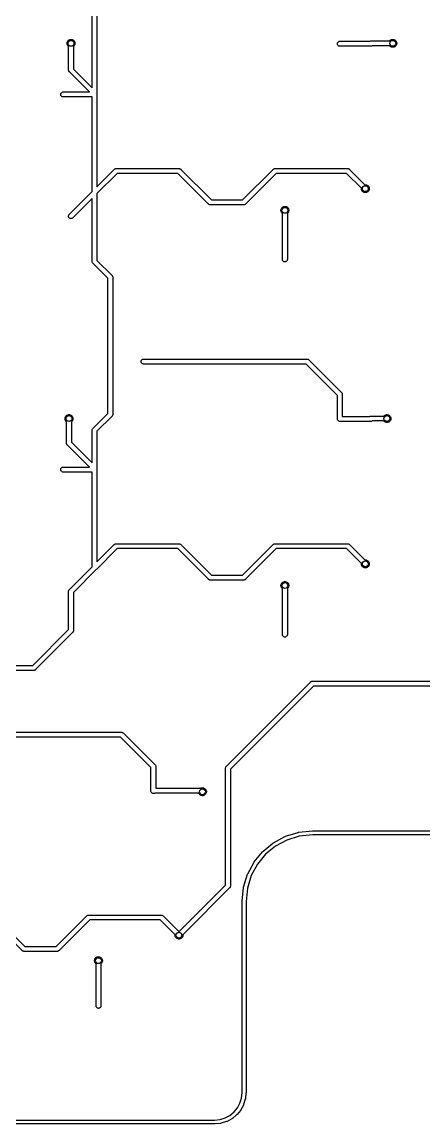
# Model space of a CAD drawing. Extents: x 0.4 to 11.3, y -7.9 to -0.4.
# Drawn here: x 6.575 to 7.381, y -5.339 to -3.131 of the extents above; entities that cross this region are included whole.
import ezdxf

# ---------------------------------------------------------------- set-up
doc = ezdxf.new("R2010")
doc.units = 0
doc.header["$MEASUREMENT"] = 0
doc.layers.add('BLACK', color=7, linetype='CONTINUOUS')

msp = doc.modelspace()

# ---------------------------------------------------------------- linework, layer by layer
at = {"layer": 'BLACK', "linetype": 'CONTINUOUS'}
for p, q in [((6.71555, -3.15772), (6.71555, -2.73235)), ((6.72539, -2.72251), (6.72539, -3.27377)), ((6.71555, -3.26213), (6.71555, -3.15772)), ((6.71555, -3.15772), (6.71555, -3.15772)), ((6.66535, -3.17245), (6.66566, -3.17093)), ((6.66535, -3.174), (6.66535, -3.17245)), ((6.66566, -3.17553), (6.66535, -3.174)), ((6.66566, -3.17093), (6.66625, -3.1695)), ((6.66625, -3.17696), (6.66566, -3.17553)), ((6.66625, -3.1695), (6.66711, -3.16821)), ((6.66711, -3.17825), (6.66625, -3.17696)), ((6.66711, -3.16821), (6.66821, -3.16711)), ((6.66821, -3.17934), (6.66711, -3.17825)), ((6.66821, -3.16711), (6.6695, -3.16625)), ((6.66831, -3.17941), (6.66821, -3.17934)), ((6.66831, -3.22653), (6.66831, -3.17941)), ((6.6695, -3.16625), (6.67093, -3.16566)), ((6.67093, -3.16566), (6.67245, -3.16535)), ((6.67245, -3.16535), (6.674, -3.16535)), ((6.674, -3.16535), (6.67553, -3.16566)), ((6.67553, -3.16566), (6.67696, -3.16625)), ((6.67696, -3.16625), (6.67825, -3.16711)), ((6.67825, -3.17934), (6.67815, -3.17941)), ((6.67815, -3.17941), (6.67815, -3.22473)), ((6.67825, -3.16711), (6.67934, -3.16821)), ((6.67934, -3.17825), (6.67825, -3.17934)), ((6.67934, -3.16821), (6.68021, -3.1695)), ((6.68021, -3.17696), (6.67934, -3.17825)), ((6.68021, -3.1695), (6.6808, -3.17093)), ((6.6808, -3.17553), (6.68021, -3.17696)), ((6.6808, -3.17093), (6.6811, -3.17245)), ((6.6811, -3.174), (6.6808, -3.17553)), ((6.6811, -3.17245), (6.6811, -3.174)), ((7.20765, -3.17402), (7.20775, -3.17305)), ((7.20775, -3.17498), (7.20765, -3.17402)), ((7.20775, -3.17305), (7.20803, -3.17212)), ((7.20803, -3.17591), (7.20775, -3.17498)), ((7.20803, -3.17212), (7.20849, -3.17127)), ((7.20849, -3.17676), (7.20803, -3.17591)), ((7.20849, -3.17127), (7.2091, -3.17052)), ((7.2091, -3.17751), (7.20849, -3.17676)), ((7.2091, -3.17052), (7.20985, -3.1699)), ((7.20985, -3.17813), (7.2091, -3.17751)), ((7.20985, -3.1699), (7.21071, -3.16945)), ((7.21071, -3.17858), (7.20985, -3.17813)), ((7.21071, -3.16945), (7.21163, -3.16917)), ((7.21163, -3.17887), (7.21071, -3.17858)), ((7.21163, -3.16917), (7.21236, -3.16909)), ((7.21236, -3.17894), (7.21163, -3.17887)), ((7.21236, -3.16909), (7.27288, -3.16909)), ((7.27456, -3.17894), (7.21236, -3.17894)), ((7.27288, -3.16909), (7.2737, -3.16866)), ((7.2737, -3.16866), (7.27463, -3.16838)), ((7.2748, -3.17896), (7.27456, -3.17894)), ((7.27463, -3.16838), (7.27535, -3.16831)), ((7.27504, -3.17894), (7.2748, -3.17896)), ((7.27577, -3.17887), (7.27504, -3.17894)), ((7.27504, -3.17894), (7.27504, -3.17894)), ((7.27535, -3.16831), (7.27559, -3.16828)), ((7.27535, -3.16831), (7.27535, -3.16831)), ((7.27559, -3.16828), (7.27583, -3.16831)), ((7.2767, -3.17858), (7.27577, -3.17887)), ((7.27583, -3.16831), (7.31272, -3.16831)), ((7.27751, -3.17815), (7.2767, -3.17858)), ((7.31272, -3.17815), (7.27751, -3.17815)), ((7.31272, -3.16831), (7.31278, -3.16821)), ((7.31278, -3.17825), (7.31272, -3.17815)), ((7.31278, -3.16821), (7.31388, -3.16711)), ((7.31388, -3.17934), (7.31278, -3.17825)), ((7.31388, -3.16711), (7.31517, -3.16625)), ((7.31517, -3.18021), (7.31388, -3.17934)), ((7.31517, -3.16625), (7.3166, -3.16566)), ((7.3166, -3.1808), (7.31517, -3.18021)), ((7.3166, -3.16566), (7.31812, -3.16535)), ((7.31812, -3.16535), (7.31967, -3.16535)), ((7.31967, -3.16535), (7.32119, -3.16566)), ((7.32119, -3.16566), (7.32263, -3.16625)), ((7.32263, -3.18021), (7.32119, -3.1808)), ((7.32263, -3.16625), (7.32392, -3.16711)), ((7.32392, -3.17934), (7.32263, -3.18021)), ((7.32392, -3.16711), (7.32501, -3.16821)), ((7.32501, -3.17825), (7.32392, -3.17934)), ((7.32501, -3.16821), (7.32588, -3.1695)), ((7.32588, -3.17696), (7.32501, -3.17825)), ((7.32588, -3.1695), (7.32647, -3.17093)), ((7.32647, -3.17553), (7.32588, -3.17696)), ((7.32647, -3.17093), (7.32677, -3.17245)), ((7.32677, -3.174), (7.32647, -3.17553)), ((7.32677, -3.17245), (7.32677, -3.174)), ((7.31812, -3.1811), (7.3166, -3.1808)), ((7.31967, -3.1811), (7.31812, -3.1811)), ((7.32119, -3.1808), (7.31967, -3.1811)), ((6.66828, -3.22677), (6.66831, -3.22653)), ((6.66831, -3.22701), (6.66828, -3.22677)), ((6.66836, -3.22757), (6.66831, -3.22701)), ((6.66838, -3.22774), (6.66836, -3.22757)), ((6.66866, -3.22866), (6.66838, -3.22774)), ((6.66912, -3.22952), (6.66866, -3.22866)), ((6.66956, -3.23006), (6.66912, -3.22952)), ((6.66973, -3.23027), (6.66956, -3.23006)), ((6.66992, -3.23042), (6.66973, -3.23027)), ((6.71017, -3.27067), (6.66992, -3.23042)), ((6.67815, -3.22473), (6.71555, -3.26213)), ((6.65254, -3.27559), (6.65263, -3.27463)), ((6.65263, -3.27656), (6.65254, -3.27559)), ((6.65263, -3.27463), (6.65291, -3.2737)), ((6.65291, -3.27748), (6.65263, -3.27656)), ((6.65291, -3.2737), (6.65337, -3.27284)), ((6.65337, -3.27834), (6.65291, -3.27748)), ((6.65337, -3.27284), (6.65398, -3.27209)), ((6.65398, -3.27909), (6.65337, -3.27834)), ((6.65398, -3.27209), (6.65473, -3.27148)), ((6.65473, -3.2797), (6.65398, -3.27909)), ((6.65473, -3.27148), (6.65559, -3.27102)), ((6.65559, -3.28016), (6.65473, -3.2797)), ((6.65559, -3.27102), (6.65652, -3.27074)), ((6.65652, -3.28044), (6.65559, -3.28016)), ((6.65652, -3.27074), (6.65724, -3.27067)), ((6.65724, -3.28051), (6.65652, -3.28044)), ((6.65724, -3.27067), (6.71017, -3.27067)), ((6.71555, -3.28051), (6.65724, -3.28051)), ((6.71555, -3.4704), (6.71555, -3.28051)), ((6.72539, -3.27377), (6.72542, -3.27402)), ((6.72542, -3.27402), (6.72539, -3.27426)), ((6.72539, -3.27426), (6.72539, -3.46056)), ((6.72539, -3.46056), (6.76013, -3.42582)), ((6.76582, -3.43406), (6.72539, -3.47448)), ((6.76013, -3.42582), (6.76028, -3.42564)), ((6.76028, -3.42564), (6.76061, -3.42537)), ((6.76061, -3.42537), (6.76103, -3.42502)), ((6.76103, -3.42502), (6.76189, -3.42457)), ((6.76189, -3.42457), (6.76281, -3.42428)), ((6.76281, -3.42428), (6.76354, -3.42421)), ((6.76354, -3.42421), (6.76378, -3.42419)), ((6.76354, -3.42421), (6.76354, -3.42421)), ((6.76378, -3.42419), (6.76402, -3.42421)), ((6.76402, -3.42421), (6.88952, -3.42421)), ((6.88773, -3.43406), (6.76582, -3.43406)), ((6.94911, -3.49544), (6.88773, -3.43406)), ((6.88952, -3.42421), (6.88976, -3.42419)), ((6.88976, -3.42419), (6.89, -3.42421)), ((6.89, -3.42421), (6.89001, -3.42421)), ((6.89001, -3.42421), (6.89073, -3.42428)), ((6.89073, -3.42428), (6.89166, -3.42457)), ((6.89166, -3.42457), (6.89251, -3.42502)), ((6.89251, -3.42502), (6.89326, -3.42564)), ((6.89326, -3.42564), (6.89341, -3.42582)), ((6.89341, -3.42582), (6.95479, -3.4872)), ((7.01765, -3.4872), (7.07903, -3.42582)), ((7.08472, -3.43406), (7.02334, -3.49543)), ((7.07903, -3.42582), (7.07918, -3.42564)), ((7.07918, -3.42564), (7.0795, -3.42537)), ((7.0795, -3.42537), (7.07993, -3.42502)), ((7.07993, -3.42502), (7.08078, -3.42457)), ((7.08078, -3.42457), (7.08171, -3.42428)), ((7.08171, -3.42428), (7.08244, -3.42421)), ((7.08244, -3.42421), (7.08268, -3.42419)), ((7.08244, -3.42421), (7.08244, -3.42421)), ((7.08268, -3.42419), (7.08292, -3.42421)), ((7.08292, -3.42421), (7.22811, -3.42421)), ((7.22631, -3.43406), (7.08472, -3.43406)), ((7.25593, -3.46368), (7.22631, -3.43406)), ((7.22811, -3.42421), (7.22835, -3.42419)), ((7.22835, -3.42419), (7.22859, -3.42421)), ((7.22859, -3.42421), (7.22859, -3.42421)), ((7.22859, -3.42421), (7.22931, -3.42428)), ((7.22931, -3.42428), (7.23024, -3.42457)), ((7.23024, -3.42457), (7.23109, -3.42502)), ((7.23109, -3.42502), (7.23184, -3.42564)), ((7.23184, -3.42564), (7.232, -3.42582)), ((7.232, -3.42582), (7.26289, -3.45672)), ((7.25591, -3.46379), (7.25593, -3.46368)), ((7.25591, -3.46534), (7.25591, -3.46379)), ((7.25621, -3.46686), (7.25591, -3.46534)), ((7.2568, -3.4683), (7.25621, -3.46686)), ((7.26289, -3.45672), (7.263, -3.45669)), ((7.263, -3.45669), (7.26456, -3.45669)), ((7.26456, -3.45669), (7.26608, -3.457)), ((7.26608, -3.457), (7.26751, -3.45759)), ((7.26751, -3.45759), (7.2688, -3.45845)), ((7.2688, -3.45845), (7.2699, -3.45955)), ((7.2699, -3.45955), (7.27076, -3.46084)), ((7.27076, -3.46084), (7.27135, -3.46227)), ((7.27135, -3.46686), (7.27076, -3.4683)), ((7.27135, -3.46227), (7.27165, -3.46379)), ((7.27165, -3.46534), (7.27135, -3.46686)), ((7.27165, -3.46379), (7.27165, -3.46534)), ((6.66958, -3.51638), (6.71555, -3.4704)), ((6.71555, -3.48432), (6.67654, -3.52334)), ((6.71555, -3.60999), (6.71555, -3.48432)), ((6.72539, -3.47448), (6.72539, -3.6082)), ((6.95479, -3.4872), (7.01765, -3.4872)), ((7.25766, -3.46959), (7.2568, -3.4683)), ((7.25876, -3.47068), (7.25766, -3.46959)), ((7.26005, -3.47154), (7.25876, -3.47068)), ((7.26148, -3.47214), (7.26005, -3.47154)), ((7.263, -3.47244), (7.26148, -3.47214)), ((7.26456, -3.47244), (7.263, -3.47244)), ((7.26608, -3.47214), (7.26456, -3.47244)), ((7.26751, -3.47154), (7.26608, -3.47214)), ((7.2688, -3.47068), (7.26751, -3.47154)), ((7.2699, -3.46959), (7.2688, -3.47068)), ((7.27076, -3.4683), (7.2699, -3.46959)), ((6.94926, -3.49562), (6.94911, -3.49544)), ((6.94945, -3.49578), (6.94926, -3.49562)), ((6.95001, -3.49624), (6.94945, -3.49578)), ((6.95086, -3.49669), (6.95001, -3.49624)), ((6.95179, -3.49698), (6.95086, -3.49669)), ((6.95251, -3.49705), (6.95179, -3.49698)), ((6.95276, -3.49707), (6.95251, -3.49705)), ((6.95251, -3.49705), (6.95251, -3.49705)), ((6.953, -3.49705), (6.95276, -3.49707)), ((7.01944, -3.49705), (6.953, -3.49705)), ((7.01969, -3.49707), (7.01944, -3.49705)), ((7.01993, -3.49705), (7.01969, -3.49707)), ((7.02065, -3.49698), (7.01993, -3.49705)), ((7.01993, -3.49705), (7.01993, -3.49705)), ((7.02158, -3.49669), (7.02065, -3.49698)), ((7.02243, -3.49624), (7.02158, -3.49669)), ((7.02318, -3.49562), (7.02243, -3.49624)), ((7.02334, -3.49543), (7.02318, -3.49562)), ((7.09449, -3.5071), (7.09479, -3.50558)), ((7.09449, -3.50865), (7.09449, -3.5071)), ((7.09479, -3.51017), (7.09449, -3.50865)), ((7.09479, -3.50558), (7.09538, -3.50414)), ((7.09538, -3.5116), (7.09479, -3.51017)), ((7.09538, -3.50414), (7.09625, -3.50285)), ((7.09625, -3.50285), (7.09734, -3.50176)), ((7.09734, -3.50176), (7.09863, -3.5009)), ((7.09863, -3.5009), (7.10007, -3.5003)), ((7.10007, -3.5003), (7.10159, -3.5)), ((7.10159, -3.5), (7.10314, -3.5)), ((7.10314, -3.5), (7.10466, -3.5003)), ((7.10466, -3.5003), (7.10609, -3.5009)), ((7.10609, -3.5009), (7.10738, -3.50176)), ((7.10738, -3.50176), (7.10848, -3.50285)), ((7.10848, -3.50285), (7.10934, -3.50414)), ((7.10934, -3.50414), (7.10993, -3.50558)), ((7.10993, -3.51017), (7.10934, -3.5116)), ((7.10993, -3.50558), (7.11024, -3.5071)), ((7.11024, -3.50865), (7.10993, -3.51017)), ((7.11024, -3.5071), (7.11024, -3.50865)), ((6.66828, -3.51969), (6.66838, -3.51872)), ((6.66838, -3.52065), (6.66828, -3.51969)), ((6.66838, -3.51872), (6.66866, -3.51779)), ((6.66866, -3.52158), (6.66838, -3.52065)), ((6.66866, -3.51779), (6.66912, -3.51694)), ((6.66912, -3.52243), (6.66866, -3.52158)), ((6.66912, -3.51694), (6.66958, -3.51638)), ((6.66973, -3.52318), (6.66912, -3.52243)), ((6.67048, -3.5238), (6.66973, -3.52318)), ((6.67134, -3.52425), (6.67048, -3.5238)), ((6.67226, -3.52454), (6.67134, -3.52425)), ((6.67323, -3.52463), (6.67226, -3.52454)), ((6.67419, -3.52454), (6.67323, -3.52463)), ((6.67512, -3.52425), (6.67419, -3.52454)), ((6.67598, -3.5238), (6.67512, -3.52425)), ((6.67654, -3.52334), (6.67598, -3.5238)), ((7.09625, -3.51289), (7.09538, -3.5116)), ((7.09734, -3.51399), (7.09625, -3.51289)), ((7.09744, -3.51406), (7.09734, -3.51399)), ((7.09744, -3.60654), (7.09744, -3.51406)), ((7.10738, -3.51399), (7.10728, -3.51406)), ((7.10728, -3.51406), (7.10728, -3.60654)), ((7.10848, -3.51289), (7.10738, -3.51399)), ((7.10934, -3.5116), (7.10848, -3.51289)), ((6.71553, -3.61024), (6.71555, -3.60999)), ((6.71555, -3.61048), (6.71553, -3.61024)), ((6.7156, -3.611), (6.71555, -3.61048)), ((6.71562, -3.6112), (6.7156, -3.611)), ((6.7159, -3.61213), (6.71562, -3.6112)), ((6.71636, -3.61298), (6.7159, -3.61213)), ((6.71682, -3.61354), (6.71636, -3.61298)), ((6.71698, -3.61373), (6.71682, -3.61354)), ((6.71716, -3.61389), (6.71698, -3.61373)), ((6.74705, -3.64377), (6.71716, -3.61389)), ((6.72539, -3.6082), (6.75528, -3.63808)), ((7.09751, -3.60726), (7.09744, -3.60654)), ((7.09779, -3.60819), (7.09751, -3.60726)), ((7.09825, -3.60905), (7.09779, -3.60819)), ((7.09887, -3.6098), (7.09825, -3.60905)), ((7.09961, -3.61041), (7.09887, -3.6098)), ((7.10047, -3.61087), (7.09961, -3.61041)), ((7.1014, -3.61115), (7.10047, -3.61087)), ((7.10236, -3.61124), (7.1014, -3.61115)), ((7.10333, -3.61115), (7.10236, -3.61124)), ((7.10425, -3.61087), (7.10333, -3.61115)), ((7.10511, -3.61041), (7.10425, -3.61087)), ((7.10586, -3.6098), (7.10511, -3.61041)), ((7.10647, -3.60905), (7.10586, -3.6098)), ((7.10693, -3.60819), (7.10647, -3.60905)), ((7.10721, -3.60726), (7.10693, -3.60819)), ((7.10728, -3.60654), (7.10721, -3.60726)), ((6.74705, -3.91528), (6.74705, -3.64377)), ((6.75528, -3.63808), (6.75547, -3.63824)), ((6.75547, -3.63824), (6.75562, -3.63842)), ((6.75562, -3.63842), (6.75608, -3.63898)), ((6.75608, -3.63898), (6.75649, -3.63974)), ((6.75649, -3.63974), (6.75654, -3.63984)), ((6.75654, -3.63984), (6.75682, -3.64077)), ((6.75682, -3.64077), (6.75689, -3.64149)), ((6.75689, -3.64149), (6.75689, -3.64149)), ((6.75689, -3.64149), (6.75691, -3.64173)), ((6.75691, -3.64173), (6.75689, -3.64197)), ((6.75689, -3.64197), (6.75689, -3.91708)), ((6.81395, -3.81102), (6.81405, -3.81006)), ((6.81405, -3.81199), (6.81395, -3.81102)), ((6.81405, -3.81006), (6.81433, -3.80913)), ((6.81433, -3.81292), (6.81405, -3.81199)), ((6.81433, -3.80913), (6.81479, -3.80828)), ((6.81479, -3.81377), (6.81433, -3.81292)), ((6.81479, -3.80828), (6.8154, -3.80753)), ((6.8154, -3.81452), (6.81479, -3.81377)), ((6.8154, -3.80753), (6.81615, -3.80691)), ((6.81615, -3.81514), (6.8154, -3.81452)), ((6.81615, -3.80691), (6.81701, -3.80645)), ((6.81701, -3.81559), (6.81615, -3.81514)), ((6.81701, -3.80645), (6.81793, -3.80617)), ((6.81793, -3.81587), (6.81701, -3.81559)), ((6.81793, -3.80617), (6.81866, -3.8061)), ((6.81866, -3.81594), (6.81793, -3.81587)), ((6.81866, -3.8061), (7.14661, -3.8061)), ((7.14481, -3.81594), (6.81866, -3.81594)), ((7.20768, -3.87881), (7.14481, -3.81594)), ((7.14661, -3.8061), (7.14685, -3.80608)), ((7.14685, -3.80608), (7.14709, -3.8061)), ((7.14709, -3.8061), (7.14709, -3.8061)), ((7.14709, -3.8061), (7.14782, -3.80617)), ((7.14782, -3.80617), (7.14874, -3.80645)), ((7.14874, -3.80645), (7.1496, -3.80691)), ((7.1496, -3.80691), (7.15035, -3.80753)), ((7.15035, -3.80753), (7.1505, -3.80771)), ((7.1505, -3.80771), (7.21591, -3.87312)), ((7.20768, -3.92574), (7.20768, -3.87881)), ((7.21591, -3.87312), (7.2161, -3.87328)), ((7.2161, -3.87328), (7.21625, -3.87346)), ((7.21625, -3.87346), (7.21648, -3.87375)), ((7.21648, -3.87375), (7.21671, -3.87402)), ((7.21671, -3.87402), (7.21717, -3.87488)), ((7.21717, -3.87488), (7.21745, -3.87581)), ((7.21745, -3.87581), (7.21752, -3.87653)), ((7.21752, -3.87653), (7.21752, -3.87653)), ((7.21752, -3.87653), (7.21754, -3.87677)), ((7.21754, -3.87677), (7.21752, -3.87701)), ((7.21752, -3.87701), (7.21752, -3.92106)), ((6.66142, -3.92442), (6.66172, -3.9229)), ((6.66142, -3.92597), (6.66142, -3.92442)), ((6.66172, -3.92749), (6.66142, -3.92597)), ((6.66172, -3.9229), (6.66231, -3.92147)), ((6.66231, -3.92893), (6.66172, -3.92749)), ((6.66231, -3.92147), (6.66318, -3.92018)), ((6.66318, -3.93022), (6.66231, -3.92893)), ((6.66318, -3.92018), (6.66427, -3.91908)), ((6.66427, -3.93131), (6.66318, -3.93022)), ((6.66427, -3.91908), (6.66556, -3.91822)), ((6.66556, -3.91822), (6.66699, -3.91763)), ((6.66699, -3.91763), (6.66852, -3.91732)), ((6.66852, -3.91732), (6.67007, -3.91732)), ((6.67007, -3.91732), (6.67159, -3.91763)), ((6.67159, -3.91763), (6.67302, -3.91822)), ((6.67302, -3.91822), (6.67431, -3.91908)), ((6.67431, -3.91908), (6.67541, -3.92018)), ((6.67541, -3.93022), (6.67431, -3.93131)), ((6.67541, -3.92018), (6.67627, -3.92147)), ((6.67627, -3.92893), (6.67541, -3.93022)), ((6.67627, -3.92147), (6.67686, -3.9229)), ((6.67686, -3.92749), (6.67627, -3.92893)), ((6.67686, -3.9229), (6.67717, -3.92442)), ((6.67717, -3.92597), (6.67686, -3.92749)), ((6.67717, -3.92442), (6.67717, -3.92597)), ((6.71716, -3.94517), (6.74705, -3.91528)), ((6.75528, -3.92097), (6.72539, -3.95086)), ((6.75547, -3.92082), (6.75528, -3.92097)), ((6.75565, -3.9206), (6.75547, -3.92082)), ((6.75608, -3.92007), (6.75565, -3.9206)), ((6.75654, -3.91922), (6.75608, -3.92007)), ((6.75682, -3.91829), (6.75654, -3.91922)), ((6.75689, -3.91756), (6.75682, -3.91829)), ((6.75689, -3.91708), (6.75691, -3.91732)), ((6.75691, -3.91732), (6.75689, -3.91756)), ((6.75689, -3.91756), (6.75689, -3.91756)), ((7.20765, -3.92598), (7.20768, -3.92574)), ((7.20775, -3.92695), (7.20765, -3.92598)), ((7.20803, -3.92788), (7.20775, -3.92695)), ((7.20819, -3.92817), (7.20803, -3.92788)), ((7.20849, -3.92873), (7.20819, -3.92817)), ((7.2091, -3.92948), (7.20849, -3.92873)), ((7.20985, -3.9301), (7.2091, -3.92948)), ((7.21071, -3.93055), (7.20985, -3.9301)), ((7.21163, -3.93083), (7.21071, -3.93055)), ((7.2126, -3.93093), (7.21163, -3.93083)), ((7.21284, -3.93091), (7.2126, -3.93093)), ((7.27456, -3.93091), (7.21284, -3.93091)), ((7.21752, -3.92106), (7.27288, -3.92106)), ((7.27288, -3.92106), (7.2737, -3.92063)), ((7.2737, -3.92063), (7.27463, -3.92035)), ((7.2748, -3.93093), (7.27456, -3.93091)), ((7.27463, -3.92035), (7.27535, -3.92028)), ((7.27504, -3.93091), (7.2748, -3.93093)), ((7.27577, -3.93083), (7.27504, -3.93091)), ((7.27504, -3.93091), (7.27504, -3.93091)), ((7.27535, -3.92028), (7.27559, -3.92025)), ((7.27535, -3.92028), (7.27535, -3.92028)), ((7.27559, -3.92025), (7.27583, -3.92028)), ((7.2767, -3.93055), (7.27577, -3.93083)), ((7.27583, -3.92028), (7.3009, -3.92028)), ((7.27751, -3.93012), (7.2767, -3.93055)), ((7.3009, -3.93012), (7.27751, -3.93012)), ((7.3009, -3.92028), (7.30097, -3.92018)), ((7.30097, -3.93022), (7.3009, -3.93012)), ((7.30097, -3.92018), (7.30207, -3.91908)), ((7.30207, -3.93131), (7.30097, -3.93022)), ((7.30207, -3.91908), (7.30336, -3.91822)), ((7.30336, -3.91822), (7.30479, -3.91763)), ((7.30479, -3.91763), (7.30631, -3.91732)), ((7.30631, -3.91732), (7.30786, -3.91732)), ((7.30786, -3.91732), (7.30938, -3.91763)), ((7.30938, -3.91763), (7.31082, -3.91822)), ((7.31082, -3.91822), (7.31211, -3.91908)), ((7.31211, -3.91908), (7.3132, -3.92018)), ((7.3132, -3.93022), (7.31211, -3.93131)), ((7.3132, -3.92018), (7.31406, -3.92147)), ((7.31406, -3.92893), (7.3132, -3.93022)), ((7.31406, -3.92147), (7.31466, -3.9229)), ((7.31466, -3.92749), (7.31406, -3.92893)), ((7.31466, -3.9229), (7.31496, -3.92442)), ((7.31496, -3.92597), (7.31466, -3.92749)), ((7.31496, -3.92442), (7.31496, -3.92597)), ((6.66437, -3.93138), (6.66427, -3.93131)), ((6.66437, -3.97456), (6.66437, -3.93138)), ((6.67431, -3.93131), (6.67421, -3.93138)), ((6.67421, -3.93138), (6.67421, -3.97276)), ((6.71553, -3.94882), (6.71555, -3.94858)), ((6.71555, -3.94906), (6.71553, -3.94882)), ((6.71555, -3.94858), (6.71562, -3.94785)), ((6.71555, -3.94858), (6.71555, -3.94858)), ((6.71555, -4.0141), (6.71555, -3.94906)), ((6.71562, -3.94785), (6.7159, -3.94693)), ((6.7159, -3.94693), (6.71636, -3.94607)), ((6.71636, -3.94607), (6.71698, -3.94532)), ((6.71698, -3.94532), (6.71716, -3.94517)), ((6.72539, -3.95086), (6.72539, -4.02574)), ((7.30336, -3.93217), (7.30207, -3.93131)), ((7.30479, -3.93277), (7.30336, -3.93217)), ((7.30631, -3.93307), (7.30479, -3.93277)), ((7.30786, -3.93307), (7.30631, -3.93307)), ((7.30938, -3.93277), (7.30786, -3.93307)), ((7.31082, -3.93217), (7.30938, -3.93277)), ((7.31211, -3.93131), (7.31082, -3.93217)), ((6.66435, -3.9748), (6.66437, -3.97456)), ((6.66444, -3.97577), (6.66435, -3.9748)), ((6.67421, -3.97276), (6.71555, -4.0141)), ((6.66472, -3.9767), (6.66444, -3.97577)), ((6.66518, -3.97755), (6.66472, -3.9767)), ((6.66564, -3.97811), (6.66518, -3.97755)), ((6.66579, -3.9783), (6.66564, -3.97811)), ((6.66598, -3.97845), (6.66579, -3.9783)), ((6.71017, -4.02264), (6.66598, -3.97845)), ((6.65254, -4.02756), (6.65263, -4.02659)), ((6.65263, -4.02852), (6.65254, -4.02756)), ((6.65263, -4.02659), (6.65291, -4.02567)), ((6.65291, -4.02945), (6.65263, -4.02852)), ((6.65291, -4.02567), (6.65337, -4.02481)), ((6.65337, -4.03031), (6.65291, -4.02945)), ((6.65337, -4.02481), (6.65398, -4.02406)), ((6.65398, -4.03106), (6.65337, -4.03031)), ((6.65398, -4.02406), (6.65473, -4.02345)), ((6.65473, -4.03167), (6.65398, -4.03106)), ((6.65473, -4.02345), (6.65559, -4.02299)), ((6.65559, -4.03213), (6.65473, -4.03167)), ((6.65559, -4.02299), (6.65652, -4.02271)), ((6.65652, -4.03241), (6.65559, -4.03213)), ((6.65652, -4.02271), (6.65724, -4.02264)), ((6.65724, -4.03248), (6.65652, -4.03241)), ((6.65724, -4.02264), (6.71017, -4.02264)), ((6.71555, -4.03248), (6.65724, -4.03248)), ((6.71555, -4.22237), (6.71555, -4.03248)), ((6.72539, -4.02574), (6.72542, -4.02598)), ((6.72542, -4.02598), (6.72539, -4.02623)), ((6.72539, -4.02623), (6.72539, -4.21253)), ((6.76582, -4.18602), (6.72412, -4.22772)), ((6.72539, -4.21253), (6.76013, -4.17779)), ((6.76013, -4.17779), (6.76028, -4.17761)), ((6.76028, -4.17761), (6.76066, -4.17729)), ((6.76066, -4.17729), (6.76103, -4.17699)), ((6.76103, -4.17699), (6.76189, -4.17653)), ((6.76189, -4.17653), (6.76207, -4.17648)), ((6.76207, -4.17648), (6.76281, -4.17625)), ((6.76281, -4.17625), (6.76354, -4.17618)), ((6.76354, -4.17618), (6.76378, -4.17616)), ((6.76354, -4.17618), (6.76354, -4.17618)), ((6.76378, -4.17616), (6.76402, -4.17618)), ((6.76402, -4.17618), (6.88952, -4.17618)), ((6.88773, -4.18602), (6.76582, -4.18602)), ((6.94911, -4.2474), (6.88773, -4.18602)), ((6.88952, -4.17618), (6.88976, -4.17616)), ((6.88976, -4.17616), (6.89, -4.17618)), ((6.89, -4.17618), (6.89001, -4.17618)), ((6.89001, -4.17618), (6.89073, -4.17625)), ((6.89073, -4.17625), (6.89166, -4.17653)), ((6.89166, -4.17653), (6.89251, -4.17699)), ((6.89251, -4.17699), (6.89326, -4.17761)), ((6.89326, -4.17761), (6.89341, -4.17779)), ((6.89341, -4.17779), (6.95479, -4.23917)), ((7.01765, -4.23917), (7.07903, -4.17779)), ((7.08472, -4.18602), (7.02334, -4.2474)), ((7.07903, -4.17779), (7.07918, -4.17761)), ((7.07918, -4.17761), (7.07956, -4.17729)), ((7.07956, -4.17729), (7.07993, -4.17699)), ((7.07993, -4.17699), (7.08078, -4.17653)), ((7.08078, -4.17653), (7.08097, -4.17648)), ((7.08097, -4.17648), (7.08171, -4.17625)), ((7.08171, -4.17625), (7.08244, -4.17618)), ((7.08244, -4.17618), (7.08268, -4.17616)), ((7.08244, -4.17618), (7.08244, -4.17618)), ((7.08268, -4.17616), (7.08292, -4.17618)), ((7.08292, -4.17618), (7.22811, -4.17618)), ((7.22631, -4.18602), (7.08472, -4.18602)), ((7.25593, -4.21564), (7.22631, -4.18602)), ((7.22811, -4.17618), (7.22835, -4.17616)), ((7.22835, -4.17616), (7.22859, -4.17618)), ((7.22859, -4.17618), (7.22859, -4.17618)), ((7.22859, -4.17618), (7.22931, -4.17625)), ((7.22931, -4.17625), (7.23024, -4.17653)), ((7.23024, -4.17653), (7.23109, -4.17699)), ((7.23109, -4.17699), (7.23184, -4.17761)), ((7.23184, -4.17761), (7.232, -4.17779)), ((7.232, -4.17779), (7.26289, -4.20868)), ((7.25591, -4.21576), (7.25593, -4.21564)), ((7.25591, -4.21731), (7.25591, -4.21576)), ((7.25621, -4.21883), (7.25591, -4.21731)), ((7.26289, -4.20868), (7.263, -4.20866)), ((7.263, -4.20866), (7.26456, -4.20866)), ((7.26456, -4.20866), (7.26608, -4.20896)), ((7.26608, -4.20896), (7.26751, -4.20956)), ((7.26751, -4.20956), (7.2688, -4.21042)), ((7.2688, -4.21042), (7.2699, -4.21152)), ((7.2699, -4.21152), (7.27076, -4.21281)), ((7.27076, -4.21281), (7.27135, -4.21424)), ((7.27135, -4.21424), (7.27165, -4.21576)), ((7.27165, -4.21731), (7.27135, -4.21883)), ((7.27165, -4.21576), (7.27165, -4.21731)), ((6.66992, -4.268), (6.71555, -4.22237)), ((6.72378, -4.22806), (6.67815, -4.27369)), ((6.72397, -4.22791), (6.72378, -4.22806)), ((6.72412, -4.22772), (6.72397, -4.22791)), ((6.72412, -4.22772), (6.72412, -4.22772)), ((6.72412, -4.22772), (6.72412, -4.22772)), ((6.95479, -4.23917), (7.01765, -4.23917)), ((7.2568, -4.22027), (7.25621, -4.21883)), ((7.25766, -4.22155), (7.2568, -4.22027)), ((7.25876, -4.22265), (7.25766, -4.22155)), ((7.26005, -4.22351), (7.25876, -4.22265)), ((7.26148, -4.22411), (7.26005, -4.22351)), ((7.263, -4.22441), (7.26148, -4.22411)), ((7.26456, -4.22441), (7.263, -4.22441)), ((7.26608, -4.22411), (7.26456, -4.22441)), ((7.26751, -4.22351), (7.26608, -4.22411)), ((7.2688, -4.22265), (7.26751, -4.22351)), ((7.2699, -4.22155), (7.2688, -4.22265)), ((7.27076, -4.22027), (7.2699, -4.22155)), ((7.27135, -4.21883), (7.27076, -4.22027)), ((6.94926, -4.24759), (6.94911, -4.2474)), ((6.94945, -4.24775), (6.94926, -4.24759)), ((6.95001, -4.24821), (6.94945, -4.24775)), ((6.95086, -4.24866), (6.95001, -4.24821)), ((6.95179, -4.24894), (6.95086, -4.24866)), ((6.95251, -4.24902), (6.95179, -4.24894)), ((6.95276, -4.24904), (6.95251, -4.24902)), ((6.95251, -4.24902), (6.95251, -4.24902)), ((6.953, -4.24902), (6.95276, -4.24904)), ((7.01944, -4.24902), (6.953, -4.24902)), ((7.01969, -4.24904), (7.01944, -4.24902)), ((7.01993, -4.24902), (7.01969, -4.24904)), ((7.02065, -4.24894), (7.01993, -4.24902)), ((7.01993, -4.24902), (7.01993, -4.24902)), ((7.02158, -4.24866), (7.02065, -4.24894)), ((7.02243, -4.24821), (7.02158, -4.24866)), ((7.02318, -4.24759), (7.02243, -4.24821)), ((7.02334, -4.2474), (7.02318, -4.24759)), ((7.09449, -4.25907), (7.09479, -4.25755)), ((7.09449, -4.26062), (7.09449, -4.25907)), ((7.09479, -4.26214), (7.09449, -4.26062)), ((7.09479, -4.25755), (7.09538, -4.25611)), ((7.09538, -4.26357), (7.09479, -4.26214)), ((7.09538, -4.25611), (7.09625, -4.25482)), ((7.09625, -4.25482), (7.09734, -4.25373)), ((7.09734, -4.25373), (7.09863, -4.25286)), ((7.09863, -4.25286), (7.10007, -4.25227)), ((7.10007, -4.25227), (7.10159, -4.25197)), ((7.10159, -4.25197), (7.10314, -4.25197)), ((7.10314, -4.25197), (7.10466, -4.25227)), ((7.10466, -4.25227), (7.10609, -4.25286)), ((7.10609, -4.25286), (7.10738, -4.25373)), ((7.10738, -4.25373), (7.10848, -4.25482)), ((7.10848, -4.25482), (7.10934, -4.25611)), ((7.10934, -4.25611), (7.10993, -4.25755)), ((7.10993, -4.26214), (7.10934, -4.26357)), ((7.10993, -4.25755), (7.11024, -4.25907)), ((7.11024, -4.26062), (7.10993, -4.26214)), ((7.11024, -4.25907), (7.11024, -4.26062)), ((6.66828, -4.27165), (6.66831, -4.27141)), ((6.66831, -4.27189), (6.66828, -4.27165)), ((6.66831, -4.27141), (6.66838, -4.27069)), ((6.66831, -4.27141), (6.66831, -4.27141)), ((6.66831, -4.34836), (6.66831, -4.27189)), ((6.66838, -4.27069), (6.66866, -4.26976)), ((6.66866, -4.26976), (6.66912, -4.26891)), ((6.66912, -4.26891), (6.66973, -4.26816)), ((6.66973, -4.26816), (6.66992, -4.268)), ((6.67815, -4.27369), (6.67815, -4.35015)), ((7.09625, -4.26486), (7.09538, -4.26357)), ((7.09734, -4.26596), (7.09625, -4.26486)), ((7.09744, -4.26602), (7.09734, -4.26596)), ((7.09744, -4.35851), (7.09744, -4.26602)), ((7.10738, -4.26596), (7.10728, -4.26602)), ((7.10728, -4.26602), (7.10728, -4.35851)), ((7.10848, -4.26486), (7.10738, -4.26596)), ((7.10934, -4.26357), (7.10848, -4.26486)), ((6.59639, -4.42028), (6.66831, -4.34836)), ((6.67815, -4.35064), (6.67808, -4.35136)), ((6.67815, -4.35015), (6.67817, -4.35039)), ((6.67817, -4.35039), (6.67815, -4.35063)), ((6.67815, -4.35063), (6.67815, -4.35064)), ((6.67654, -4.35404), (6.60208, -4.42851)), ((6.67673, -4.35389), (6.67654, -4.35404)), ((6.67716, -4.35337), (6.67673, -4.35389)), ((6.67734, -4.35314), (6.67716, -4.35337)), ((6.6778, -4.35229), (6.67734, -4.35314)), ((6.67808, -4.35136), (6.6778, -4.35229)), ((7.09751, -4.35923), (7.09744, -4.35851)), ((7.09779, -4.36016), (7.09751, -4.35923)), ((7.09825, -4.36102), (7.09779, -4.36016)), ((7.09887, -4.36176), (7.09825, -4.36102)), ((7.09961, -4.36238), (7.09887, -4.36176)), ((7.10047, -4.36284), (7.09961, -4.36238)), ((7.1014, -4.36312), (7.10047, -4.36284)), ((7.10236, -4.36321), (7.1014, -4.36312)), ((7.10333, -4.36312), (7.10236, -4.36321)), ((7.10425, -4.36284), (7.10333, -4.36312)), ((7.10511, -4.36238), (7.10425, -4.36284)), ((7.10586, -4.36176), (7.10511, -4.36238)), ((7.10647, -4.36102), (7.10586, -4.36176)), ((7.10693, -4.36016), (7.10647, -4.36102)), ((7.10721, -4.35923), (7.10693, -4.36016)), ((7.10728, -4.35851), (7.10721, -4.35923)), ((6.3152, -4.42028), (6.59639, -4.42028)), ((6.59818, -4.43012), (6.317, -4.43012)), ((6.59843, -4.43014), (6.59818, -4.43012)), ((6.59867, -4.43012), (6.59843, -4.43014)), ((6.59939, -4.43005), (6.59867, -4.43012)), ((6.59867, -4.43012), (6.59867, -4.43012)), ((6.60032, -4.42977), (6.59939, -4.43005)), ((6.60117, -4.42931), (6.60032, -4.42977)), ((6.60192, -4.42869), (6.60117, -4.42931)), ((6.60208, -4.42851), (6.60192, -4.42869)), ((6.98488, -4.62233), (7.15383, -4.45338)), ((7.15383, -4.45338), (7.15398, -4.4532)), ((7.15398, -4.4532), (7.15417, -4.45304)), ((7.15417, -4.45304), (7.15473, -4.45258)), ((7.15417, -4.45304), (7.15417, -4.45304)), ((7.15473, -4.45258), (7.15559, -4.45212)), ((7.15473, -4.45258), (7.15473, -4.45258)), ((7.15473, -4.45258), (7.15473, -4.45258)), ((7.15559, -4.45212), (7.15652, -4.45184)), ((7.15652, -4.45184), (7.15724, -4.45177)), ((7.15724, -4.45177), (7.15748, -4.45175)), ((7.15724, -4.45177), (7.15724, -4.45177)), ((7.15748, -4.45175), (7.15772, -4.45177)), ((7.15772, -4.45177), (7.42316, -4.45177)), ((7.15952, -4.46161), (6.99311, -4.62802)), ((7.42496, -4.46161), (7.15952, -4.46161)), ((6.44464, -4.55413), (6.77456, -4.55413)), ((6.77276, -4.56398), (6.44464, -4.56398)), ((6.83366, -4.62487), (6.77276, -4.56398)), ((6.77456, -4.55413), (6.7748, -4.55411)), ((6.7748, -4.55411), (6.77504, -4.55413)), ((6.77504, -4.55413), (6.77504, -4.55413)), ((6.77504, -4.55413), (6.77577, -4.55421)), ((6.77577, -4.55421), (6.7767, -4.55449)), ((6.7767, -4.55449), (6.77755, -4.55494)), ((6.77755, -4.55494), (6.7783, -4.55556)), ((6.7783, -4.55556), (6.77845, -4.55575)), ((6.77845, -4.55575), (6.84189, -4.61918)), ((6.83366, -4.67181), (6.83366, -4.62487)), ((6.84189, -4.61918), (6.84208, -4.61934)), ((6.84208, -4.61934), (6.84223, -4.61953)), ((6.84223, -4.61953), (6.84269, -4.62009)), ((6.84269, -4.62009), (6.84315, -4.62094)), ((6.84315, -4.62094), (6.84343, -4.62187)), ((6.84343, -4.62187), (6.8435, -4.62259)), ((6.8435, -4.62259), (6.8435, -4.62259)), ((6.8435, -4.62259), (6.84353, -4.62283)), ((6.84353, -4.62283), (6.8435, -4.62308)), ((6.8435, -4.62308), (6.8435, -4.66634)), ((6.98324, -4.62598), (6.98327, -4.62574)), ((6.98327, -4.62623), (6.98324, -4.62598)), ((6.98327, -4.62574), (6.98334, -4.62502)), ((6.98327, -4.62574), (6.98327, -4.62574)), ((6.98327, -4.86017), (6.98327, -4.62623)), ((6.98334, -4.62502), (6.98362, -4.62409)), ((6.98362, -4.62409), (6.98408, -4.62324)), ((6.98408, -4.62324), (6.98469, -4.62249)), ((6.98469, -4.62249), (6.98488, -4.62233)), ((6.99311, -4.62802), (6.99311, -4.86196)), ((6.83364, -4.67205), (6.83366, -4.67181)), ((6.83366, -4.67229), (6.83364, -4.67205)), ((6.83373, -4.67301), (6.83366, -4.67229)), ((6.83366, -4.67229), (6.83366, -4.67229)), ((6.83401, -4.67394), (6.83373, -4.67301)), ((6.83447, -4.67479), (6.83401, -4.67394)), ((6.83509, -4.67554), (6.83447, -4.67479)), ((6.83584, -4.67616), (6.83509, -4.67554)), ((6.83669, -4.67662), (6.83584, -4.67616)), ((6.83762, -4.6769), (6.83669, -4.67662)), ((6.83858, -4.67699), (6.83762, -4.6769)), ((6.83955, -4.6769), (6.83858, -4.67699)), ((6.84048, -4.67662), (6.83955, -4.6769)), ((6.84129, -4.67618), (6.84048, -4.67662)), ((6.92971, -4.67618), (6.84129, -4.67618)), ((6.8435, -4.66634), (6.93315, -4.66634)), ((6.93003, -4.67696), (6.92971, -4.67618)), ((6.93089, -4.67825), (6.93003, -4.67696)), ((6.93199, -4.67934), (6.93089, -4.67825)), ((6.93328, -4.68021), (6.93199, -4.67934)), ((6.93315, -4.66634), (6.93328, -4.66625)), ((6.93328, -4.66625), (6.93471, -4.66566)), ((6.93471, -4.6808), (6.93328, -4.68021)), ((6.93471, -4.66566), (6.93623, -4.66535)), ((6.93623, -4.6811), (6.93471, -4.6808)), ((6.93623, -4.66535), (6.93778, -4.66535)), ((6.93778, -4.6811), (6.93623, -4.6811)), ((6.93778, -4.66535), (6.9393, -4.66566)), ((6.9393, -4.6808), (6.93778, -4.6811)), ((6.9393, -4.66566), (6.94074, -4.66625)), ((6.94074, -4.68021), (6.9393, -4.6808)), ((6.94074, -4.66625), (6.94203, -4.66711)), ((6.94203, -4.67934), (6.94074, -4.68021)), ((6.94203, -4.66711), (6.94312, -4.66821)), ((6.94312, -4.67825), (6.94203, -4.67934)), ((6.94312, -4.66821), (6.94399, -4.6695)), ((6.94399, -4.67696), (6.94312, -4.67825)), ((6.94399, -4.6695), (6.94458, -4.67093)), ((6.94458, -4.67553), (6.94399, -4.67696)), ((6.94458, -4.67093), (6.94488, -4.67245)), ((6.94488, -4.674), (6.94458, -4.67553)), ((6.94488, -4.67245), (6.94488, -4.674)), ((7.07947, -4.77546), (7.10253, -4.76295)), ((7.10612, -4.76997), (7.08338, -4.7823)), ((7.10253, -4.76295), (7.10269, -4.76284)), ((7.10269, -4.76284), (7.10287, -4.76277)), ((7.10287, -4.76277), (7.10341, -4.76254)), ((7.10287, -4.76277), (7.10287, -4.76277)), ((7.10341, -4.76254), (7.1036, -4.7625)), ((7.1036, -4.7625), (7.12911, -4.75459)), ((7.13124, -4.76218), (7.10612, -4.76997)), ((7.12911, -4.75459), (7.1293, -4.75452)), ((7.1293, -4.75452), (7.12967, -4.75444)), ((7.12967, -4.75444), (7.13004, -4.75436)), ((7.13004, -4.75436), (7.13024, -4.75436)), ((7.13024, -4.75436), (7.15747, -4.75162)), ((7.15844, -4.75944), (7.13124, -4.76218)), ((7.15747, -4.75162), (7.15784, -4.75159)), ((7.15747, -4.75162), (7.15747, -4.75162)), ((7.15784, -4.75159), (7.15804, -4.75156)), ((7.15804, -4.75156), (7.15804, -4.75156)), ((7.15804, -4.75156), (7.15805, -4.75156)), ((7.15805, -4.75156), (7.15826, -4.75156)), ((7.15826, -4.75156), (7.15862, -4.75156)), ((8.81694, -4.75944), (7.15844, -4.75944)), ((7.15862, -4.75156), (7.15863, -4.75156)), ((7.15863, -4.75156), (8.81713, -4.75156)), ((7.05843, -4.79267), (7.07851, -4.77611)), ((7.08338, -4.7823), (7.06358, -4.79863)), ((7.07851, -4.77611), (7.07864, -4.77598)), ((7.07864, -4.77598), (7.07881, -4.77586)), ((7.07881, -4.77586), (7.07882, -4.77586)), ((7.07882, -4.77586), (7.07897, -4.77575)), ((7.07897, -4.77575), (7.07913, -4.77565)), ((7.07913, -4.77565), (7.0793, -4.77553)), ((7.07913, -4.77565), (7.07913, -4.77565)), ((7.0793, -4.77553), (7.07947, -4.77546)), ((7.04041, -4.81453), (7.04048, -4.81435)), ((7.04048, -4.81435), (7.04059, -4.81419)), ((7.04059, -4.81419), (7.0406, -4.81418)), ((7.0406, -4.81418), (7.0407, -4.81402)), ((7.0407, -4.81402), (7.0408, -4.81387)), ((7.0408, -4.81387), (7.04081, -4.81387)), ((7.04081, -4.81387), (7.04092, -4.8137)), ((7.04092, -4.8137), (7.04105, -4.81357)), ((7.04105, -4.81357), (7.05762, -4.79349)), ((7.06358, -4.79863), (7.04724, -4.81844)), ((7.05762, -4.79349), (7.05772, -4.79334)), ((7.05772, -4.79334), (7.05786, -4.79319)), ((7.05786, -4.79319), (7.05787, -4.79318)), ((7.05787, -4.79318), (7.058, -4.79305)), ((7.058, -4.79305), (7.05813, -4.79292)), ((7.05813, -4.79292), (7.05814, -4.79292)), ((7.05814, -4.79292), (7.05828, -4.79277)), ((7.05828, -4.79277), (7.05843, -4.79267)), ((7.0279, -4.83759), (7.04041, -4.81453)), ((7.04724, -4.81844), (7.03491, -4.84117)), ((7.01954, -4.86417), (7.02745, -4.83865)), ((7.03491, -4.84117), (7.02712, -4.8663)), ((7.02745, -4.83865), (7.02749, -4.83846)), ((7.02749, -4.83846), (7.02756, -4.83828)), ((7.02756, -4.83828), (7.02779, -4.83775)), ((7.02756, -4.83828), (7.02756, -4.83828)), ((7.02779, -4.83775), (7.0279, -4.83759)), ((6.89433, -4.94911), (6.98327, -4.86017)), ((6.9915, -4.86586), (6.90129, -4.95606)), ((6.99169, -4.8657), (6.9915, -4.86586)), ((6.99184, -4.86551), (6.99169, -4.8657)), ((6.9923, -4.86495), (6.99184, -4.86551)), ((6.99184, -4.86551), (6.99184, -4.86551)), ((6.99276, -4.8641), (6.9923, -4.86495)), ((6.99304, -4.86317), (6.99276, -4.8641)), ((6.99311, -4.86245), (6.99304, -4.86317)), ((6.99311, -4.86196), (6.99313, -4.8622)), ((6.99313, -4.8622), (6.99311, -4.86245)), ((6.99311, -4.86245), (6.99311, -4.86245)), ((7.01657, -4.89252), (7.01931, -4.8653)), ((7.01931, -4.8651), (7.01939, -4.86473)), ((7.01931, -4.8653), (7.01931, -4.8651)), ((7.01939, -4.86473), (7.01946, -4.86435)), ((7.01946, -4.86435), (7.01954, -4.86417)), ((7.02712, -4.8663), (7.02438, -4.89349)), ((7.01651, -4.89309), (7.01653, -4.89289)), ((7.01651, -4.8931), (7.01651, -4.89309)), ((7.01651, -4.89332), (7.01651, -4.8931)), ((7.01651, -4.8931), (7.01651, -4.8931)), ((7.01651, -4.89368), (7.01651, -4.89332)), ((7.01651, -4.94106), (7.01651, -4.89368)), ((7.01651, -4.89368), (7.01651, -4.89368)), ((7.01653, -4.89289), (7.01657, -4.89252)), ((7.01657, -4.89252), (7.01657, -4.89252)), ((7.02438, -4.89349), (7.02438, -5.27567)), ((6.5194, -4.92189), (6.58078, -4.98327)), ((6.64363, -4.98327), (6.70501, -4.92189)), ((6.70501, -4.92189), (6.70516, -4.9217)), ((6.70516, -4.9217), (6.70535, -4.92155)), ((6.70535, -4.92155), (6.70591, -4.92109)), ((6.70591, -4.92109), (6.70677, -4.92063)), ((6.70677, -4.92063), (6.7077, -4.92035)), ((6.7077, -4.92035), (6.70842, -4.92028)), ((6.70842, -4.92028), (6.70866, -4.92025)), ((6.70842, -4.92028), (6.70842, -4.92028)), ((6.70866, -4.92025), (6.7089, -4.92028)), ((6.7089, -4.92028), (6.85409, -4.92028)), ((6.85409, -4.92028), (6.85433, -4.92025)), ((6.85433, -4.92025), (6.85457, -4.92028)), ((6.85457, -4.92028), (6.85457, -4.92028)), ((6.85457, -4.92028), (6.8553, -4.92035)), ((6.8553, -4.92035), (6.85622, -4.92063)), ((6.85622, -4.92063), (6.85708, -4.92109)), ((6.85708, -4.92109), (6.85783, -4.9217)), ((6.85783, -4.9217), (6.85798, -4.92189)), ((6.85798, -4.92189), (6.88887, -4.95278)), ((6.57509, -4.9915), (6.51371, -4.93012)), ((6.7107, -4.93012), (6.64932, -4.9915)), ((6.85229, -4.93012), (6.7107, -4.93012)), ((6.88191, -4.95974), (6.85229, -4.93012)), ((7.01651, -4.98901), (7.01651, -4.94106)), ((7.01651, -4.94106), (7.01651, -4.94106)), ((6.88189, -4.95985), (6.88191, -4.95974)), ((6.88189, -4.96141), (6.88189, -4.95985)), ((6.88219, -4.96293), (6.88189, -4.96141)), ((6.88279, -4.96436), (6.88219, -4.96293)), ((6.88365, -4.96565), (6.88279, -4.96436)), ((6.88474, -4.96675), (6.88365, -4.96565)), ((6.88603, -4.96761), (6.88474, -4.96675)), ((6.88747, -4.9682), (6.88603, -4.96761)), ((6.88899, -4.9685), (6.88747, -4.9682)), ((6.88887, -4.95278), (6.88899, -4.95276)), ((6.88899, -4.95276), (6.89054, -4.95276)), ((6.89054, -4.9685), (6.88899, -4.9685)), ((6.89054, -4.95276), (6.89066, -4.95278)), ((6.89206, -4.9682), (6.89054, -4.9685)), ((6.89066, -4.95278), (6.89433, -4.94911)), ((6.89349, -4.96761), (6.89206, -4.9682)), ((6.89478, -4.96675), (6.89349, -4.96761)), ((6.89433, -4.94911), (6.89433, -4.94911)), ((6.89588, -4.96565), (6.89478, -4.96675)), ((6.89674, -4.96436), (6.89588, -4.96565)), ((6.89734, -4.96293), (6.89674, -4.96436)), ((6.89764, -4.96141), (6.89734, -4.96293)), ((6.90129, -4.95607), (6.89761, -4.95974)), ((6.89761, -4.95974), (6.89764, -4.95985)), ((6.89764, -4.95985), (6.89764, -4.96141)), ((6.90129, -4.95606), (6.90129, -4.95607)), ((6.58078, -4.98327), (6.64363, -4.98327)), ((7.01651, -5.03697), (7.01651, -4.98901)), ((7.01651, -4.98901), (7.01651, -4.98901)), ((6.57524, -4.99169), (6.57509, -4.9915)), ((6.57543, -4.99184), (6.57524, -4.99169)), ((6.57599, -4.9923), (6.57543, -4.99184)), ((6.57685, -4.99276), (6.57599, -4.9923)), ((6.57778, -4.99304), (6.57685, -4.99276)), ((6.5785, -4.99311), (6.57778, -4.99304)), ((6.57874, -4.99313), (6.5785, -4.99311)), ((6.5785, -4.99311), (6.5785, -4.99311)), ((6.57898, -4.99311), (6.57874, -4.99313)), ((6.64543, -4.99311), (6.57898, -4.99311)), ((6.64567, -4.99313), (6.64543, -4.99311)), ((6.64591, -4.99311), (6.64567, -4.99313)), ((6.64663, -4.99304), (6.64591, -4.99311)), ((6.64591, -4.99311), (6.64591, -4.99311)), ((6.64756, -4.99276), (6.64663, -4.99304)), ((6.64842, -4.9923), (6.64756, -4.99276)), ((6.64917, -4.99169), (6.64842, -4.9923)), ((6.64932, -4.9915), (6.64917, -4.99169)), ((6.72047, -5.01104), (6.72078, -5.00951)), ((6.72047, -5.01259), (6.72047, -5.01104)), ((6.72078, -5.01411), (6.72047, -5.01259)), ((6.72078, -5.00951), (6.72137, -5.00808)), ((6.72137, -5.00808), (6.72223, -5.00679)), ((6.72223, -5.00679), (6.72333, -5.00569)), ((6.72333, -5.00569), (6.72462, -5.00483)), ((6.72462, -5.00483), (6.72605, -5.00424)), ((6.72605, -5.00424), (6.72757, -5.00394)), ((6.72757, -5.00394), (6.72912, -5.00394)), ((6.72912, -5.00394), (6.73064, -5.00424)), ((6.73064, -5.00424), (6.73208, -5.00483)), ((6.73208, -5.00483), (6.73337, -5.00569)), ((6.73337, -5.00569), (6.73446, -5.00679)), ((6.73446, -5.00679), (6.73532, -5.00808)), ((6.73532, -5.00808), (6.73592, -5.00951)), ((6.73592, -5.00951), (6.73622, -5.01104)), ((6.73622, -5.01259), (6.73592, -5.01411)), ((6.73622, -5.01104), (6.73622, -5.01259)), ((6.72137, -5.01554), (6.72078, -5.01411)), ((6.72223, -5.01683), (6.72137, -5.01554)), ((6.72333, -5.01793), (6.72223, -5.01683)), ((6.72343, -5.01799), (6.72333, -5.01793)), ((6.72343, -5.02876), (6.72343, -5.01799)), ((6.72343, -5.10212), (6.72343, -5.02876)), ((6.72343, -5.02876), (6.72343, -5.02876)), ((6.73337, -5.01793), (6.73327, -5.01799)), ((6.73327, -5.01799), (6.73327, -5.10212)), ((6.73446, -5.01683), (6.73337, -5.01793)), ((6.73532, -5.01554), (6.73446, -5.01683)), ((6.73592, -5.01411), (6.73532, -5.01554)), ((7.01651, -5.08492), (7.01651, -5.03697)), ((7.01651, -5.03697), (7.01651, -5.03697)), ((7.01651, -5.13287), (7.01651, -5.08492)), ((7.01651, -5.08492), (7.01651, -5.08492)), ((6.7234, -5.10236), (6.72343, -5.10212)), ((6.7235, -5.10333), (6.7234, -5.10236)), ((6.72378, -5.10425), (6.7235, -5.10333)), ((6.72423, -5.10511), (6.72378, -5.10425)), ((6.72485, -5.10586), (6.72423, -5.10511)), ((6.7256, -5.10647), (6.72485, -5.10586)), ((6.72645, -5.10693), (6.7256, -5.10647)), ((6.72738, -5.10721), (6.72645, -5.10693)), ((6.72835, -5.10731), (6.72738, -5.10721)), ((6.72931, -5.10721), (6.72835, -5.10731)), ((6.73024, -5.10693), (6.72931, -5.10721)), ((6.73109, -5.10647), (6.73024, -5.10693)), ((6.73166, -5.10601), (6.73109, -5.10647)), ((6.73184, -5.10586), (6.73166, -5.10601)), ((6.73166, -5.10601), (6.73166, -5.10601)), ((6.73246, -5.10511), (6.73184, -5.10586)), ((6.73292, -5.10425), (6.73246, -5.10511)), ((6.7332, -5.10333), (6.73292, -5.10425)), ((6.73327, -5.1026), (6.7332, -5.10333)), ((6.73327, -5.10212), (6.73329, -5.10236)), ((6.73329, -5.10236), (6.73327, -5.1026)), ((6.73327, -5.1026), (6.73327, -5.1026)), ((7.01651, -5.13288), (7.01651, -5.13287)), ((7.01651, -5.18083), (7.01651, -5.13288)), ((7.01651, -5.22878), (7.01651, -5.18083)), ((7.01651, -5.18083), (7.01651, -5.18083)), ((7.01651, -5.27585), (7.01651, -5.22878)), ((7.01651, -5.22878), (7.01651, -5.22878)), ((7.01537, -5.28717), (7.01651, -5.27585)), ((7.02433, -5.27683), (7.02318, -5.28817)), ((7.02436, -5.27645), (7.02433, -5.27682)), ((7.02433, -5.27682), (7.02433, -5.27683)), ((7.02438, -5.27625), (7.02436, -5.27645)), ((7.02438, -5.27567), (7.02438, -5.27567)), ((7.02438, -5.27567), (7.02438, -5.27603)), ((7.02438, -5.27603), (7.02438, -5.27624)), ((7.02438, -5.27624), (7.02438, -5.27625)), ((7.02438, -5.27625), (7.02438, -5.27625)), ((7.00709, -5.30687), (7.01216, -5.29751)), ((7.01216, -5.29751), (7.01537, -5.28717)), ((7.01959, -5.30022), (7.01936, -5.30076)), ((7.01963, -5.30003), (7.01959, -5.30022)), ((7.02295, -5.2893), (7.01963, -5.30003)), ((7.02303, -5.28912), (7.02295, -5.2893)), ((7.02311, -5.28874), (7.02303, -5.28912)), ((7.02318, -5.28837), (7.02311, -5.28874)), ((7.02318, -5.28817), (7.02318, -5.28837)), ((6.98285, -5.32682), (6.99221, -5.32175)), ((6.99221, -5.32175), (7.00036, -5.31502)), ((7.00551, -5.32098), (6.99708, -5.32794)), ((7.00036, -5.31502), (7.00709, -5.30687)), ((7.00566, -5.32088), (7.00551, -5.32098)), ((7.00581, -5.32074), (7.00566, -5.32088)), ((7.00595, -5.3206), (7.00581, -5.32073)), ((7.00581, -5.32073), (7.00581, -5.32074)), ((7.00607, -5.32047), (7.00595, -5.3206)), ((7.00608, -5.32046), (7.00607, -5.32047)), ((7.00622, -5.32032), (7.00608, -5.32046)), ((7.00633, -5.32017), (7.00622, -5.32032)), ((7.01328, -5.31174), (7.00633, -5.32017)), ((7.01341, -5.31161), (7.01328, -5.31174)), ((7.01352, -5.31144), (7.01341, -5.31161)), ((7.01353, -5.31144), (7.01352, -5.31144)), ((7.01364, -5.31127), (7.01353, -5.31144)), ((7.01374, -5.31113), (7.01364, -5.31127)), ((7.01385, -5.31095), (7.01374, -5.31112)), ((7.01374, -5.31112), (7.01374, -5.31113)), ((7.01392, -5.31078), (7.01385, -5.31095)), ((7.01918, -5.30109), (7.01392, -5.31078)), ((7.01929, -5.30093), (7.01918, -5.30109)), ((7.01936, -5.30076), (7.01929, -5.30093)), ((7.01936, -5.30076), (7.01936, -5.30076)), ((4.64081, -5.33117), (6.96119, -5.33117)), ((6.96101, -5.33904), (4.64124, -5.33904)), ((6.96137, -5.33904), (6.96101, -5.33904)), ((6.96101, -5.33904), (6.96101, -5.33904)), ((6.96119, -5.33117), (6.97251, -5.33003)), ((6.96158, -5.33904), (6.96137, -5.33904)), ((6.96159, -5.33904), (6.96158, -5.33904)), ((6.96179, -5.33902), (6.96159, -5.33904)), ((6.96159, -5.33904), (6.96159, -5.33904)), ((6.96216, -5.33898), (6.96179, -5.33902)), ((6.96217, -5.33898), (6.96216, -5.33898)), ((6.97351, -5.33784), (6.96217, -5.33898)), ((6.97251, -5.33003), (6.98285, -5.32682)), ((6.97371, -5.33784), (6.97351, -5.33784)), ((6.97408, -5.33776), (6.97371, -5.33784)), ((6.97446, -5.33769), (6.97408, -5.33776)), ((6.97464, -5.33761), (6.97446, -5.33769)), ((6.98537, -5.33428), (6.97464, -5.33761)), ((6.98556, -5.33425), (6.98537, -5.33428)), ((6.98574, -5.33417), (6.98556, -5.33425)), ((6.98628, -5.33394), (6.98574, -5.33417)), ((6.98574, -5.33417), (6.98574, -5.33417)), ((6.98644, -5.33384), (6.98628, -5.33394)), ((6.99612, -5.32858), (6.98644, -5.33384)), ((6.9963, -5.32851), (6.99612, -5.32858)), ((6.99646, -5.3284), (6.9963, -5.32851)), ((6.99647, -5.32839), (6.99646, -5.3284)), ((6.99663, -5.32828), (6.99647, -5.32839)), ((6.99678, -5.32819), (6.99663, -5.32828)), ((6.99695, -5.32807), (6.99678, -5.32818)), ((6.99678, -5.32818), (6.99678, -5.32819)), ((6.99708, -5.32794), (6.99695, -5.32807))]:
    msp.add_line(p, q, dxfattribs=at)
at = {"layer": 'BLACK'}
for centre in [(6.67323, -3.17323), (7.3189, -3.17323), (7.26378, -3.46457), (7.10236, -3.50787), (6.66929, -3.9252), (7.30709, -3.9252), (7.26378, -4.21654), (7.10236, -4.25984), (6.93701, -4.67323), (6.88976, -4.96063), (6.72835, -5.01181)]:
    msp.add_circle(centre, 0.00591, dxfattribs=at)

doc.saveas('drawing.dxf')
